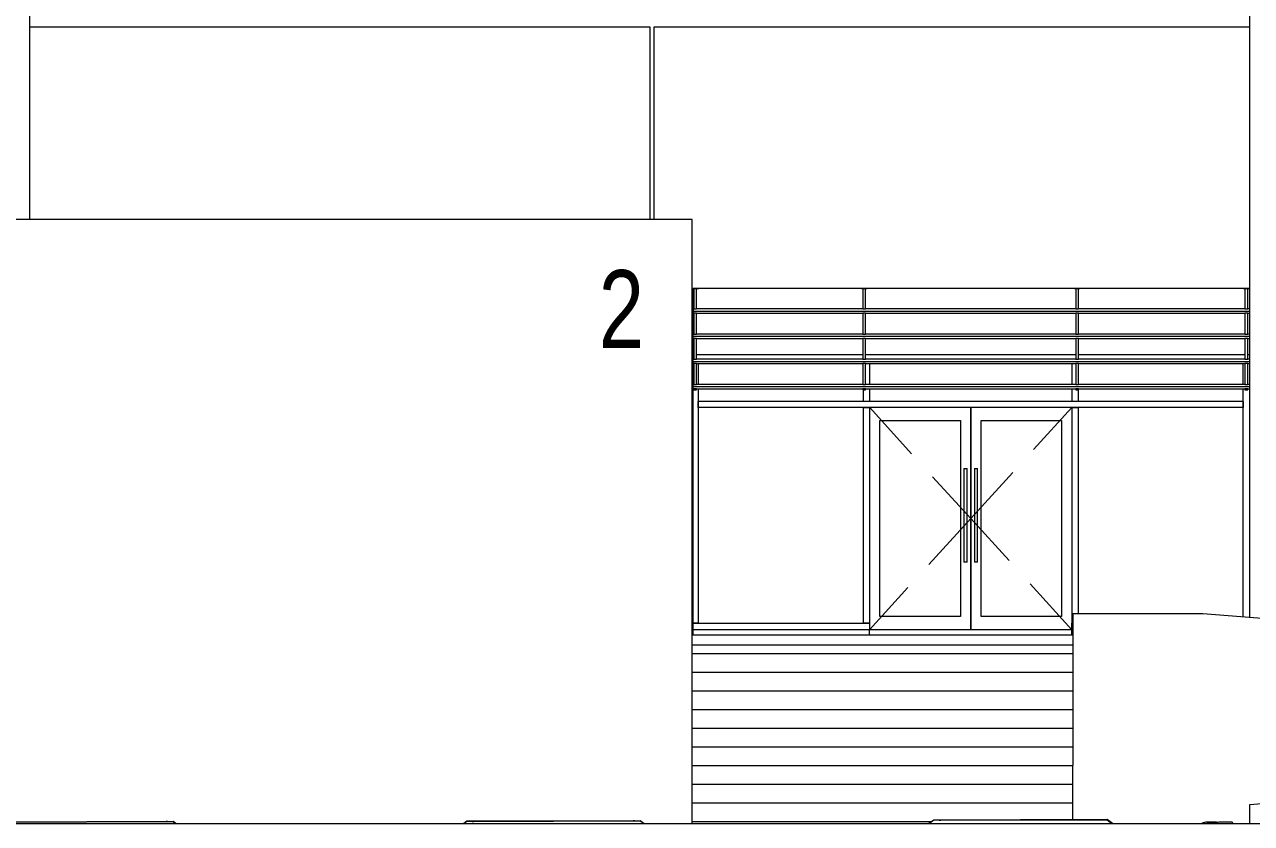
# Model space of a CAD drawing. Header units: metres. Extents: x -199 to 506, y -5 to 23.
# Drawn here: x -12.14 to -0.32, y -1.82 to 5.88 of the extents above; entities that cross this region are included whole.
import ezdxf

# ---------------------------------------------------------------- set-up
doc = ezdxf.new("R2010")
doc.units = ezdxf.units.M
doc.linetypes.add('04_Proyection', pattern=[0.9, 0.6, -0.3])
for name, color, linetype, lineweight in [('06MUR', 8, 'Continuous', 9), ('06MUREXT', 92, 'Continuous', 9), ('11PUER', 1, 'Continuous', 5), ('11PUER-1', 1, '04_Proyection', 5), ('13CIVERT', 7, 'Continuous', 5), ('17EQAGUA', 5, 'Continuous', 5), ('26VENT', 144, 'Continuous', 5), ('29NOTAS-2', 7, 'Continuous', 5), ('45ESTAC', 5, 'Continuous', 5), ('46BANQ', 8, 'Continuous', 5), ('46BANQ-1', 8, 'Continuous', 13), ('70LINEA', 1, 'Continuous', 13), ('70LINEA-2', 250, 'Continuous', 15)]:
    doc.layers.add(name, color=color, linetype=linetype, lineweight=lineweight)
doc.styles.add('Arial_1', font='arial.ttf', dxfattribs={"width": 0.75, "height": 0.75})

# ---------------------------------------------------------------- blocks, each defined once
blk = doc.blocks.new('Curtain Wall - Dbl - T1 - T1 - 6_x7_-7854489-600rNorthElevEjeA Paint')
at = {"layer": '11PUER'}
for p, q in [((-3.024, 2.188), (-3.024, 0.05)), ((-3.024, 0.05), (-3.024, 2.188)), ((-3.9, 0.175), (-3.9, 2.063)), ((-3.9, 2.063), (-3.124, 2.063)), ((-3.124, 2.063), (-3.124, 0.175)), ((-2.924, 0.175), (-2.924, 2.063)), ((-2.924, 2.063), (-2.149, 2.063)), ((-2.149, 2.063), (-2.149, 0.175)), ((-3.09, 1.6), (-3.09, 0.7)), ((-3.09, 1.6), (-3.075, 1.6)), ((-3.075, 1.6), (-3.06, 1.6)), ((-3.06, 0.7), (-3.06, 1.6)), ((-2.988, 1.6), (-2.988, 0.7)), ((-2.988, 1.6), (-2.973, 1.6)), ((-2.973, 1.6), (-2.958, 1.6)), ((-2.958, 0.7), (-2.958, 1.6)), ((-3.075, 0.7), (-3.09, 0.7)), ((-3.06, 0.7), (-3.075, 0.7)), ((-2.973, 0.7), (-2.988, 0.7)), ((-2.958, 0.7), (-2.973, 0.7)), ((-3.124, 0.175), (-3.9, 0.175)), ((-2.149, 0.175), (-2.924, 0.175)), ((-4, 0.05), (-3.024, 0.05)), ((-3.024, 0.05), (-2.049, 0.05))]:
    blk.add_line(p, q, dxfattribs=at)
at = {"layer": '11PUER-1'}
for p, q in [((-3.998, 2.188), (-3.024, 1.119)), ((-3.024, 1.119), (-2.051, 2.188)), ((-3.024, 1.119), (-4, 0.048)), ((-2.049, 0.048), (-3.024, 1.119))]:
    blk.add_line(p, q, dxfattribs=at)
blk = doc.blocks.new('Rectangular Mullion - 60x167-7423848-600rNorthElevEjeA Paint')
at = {"layer": '26VENT'}
for p, q in [((-2.049, 0.05), (-2.049, 0.11)), ((-2.049, 0.11), (-2.042, 0.11)), ((-2.049, 0.05), (-2.042, 0.05))]:
    blk.add_line(p, q, dxfattribs=at)
blk = doc.blocks.new('Rectangular Mullion - 60x167-V12-600rNorthElevEjeA Paint')
at = {"layer": '26VENT'}
for p, q in [((-5.7, 0.11), (-4, 0.11)), ((-5.7, 0.05), (-4, 0.05)), ((-4, 0.11), (-4, 0.05))]:
    blk.add_line(p, q, dxfattribs=at)
blk = doc.blocks.new('Rectangular Mullion - 60x167-7854493-600rNorthElevEjeA Paint')
at = {"layer": '26VENT'}
for p, q in [((-5.65, 2.218), (-5.65, 0.11)), ((-5.65, 0.11), (-5.7, 0.11))]:
    blk.add_line(p, q, dxfattribs=at)
blk = doc.blocks.new('Rectangular Mullion - 60x167-7854494-600rNorthElevEjeA Paint')
at = {"layer": '26VENT'}
for p, q in [((-5.65, 2.613), (-5.65, 2.411)), ((-5.65, 2.37), (-5.65, 2.218))]:
    blk.add_line(p, q, dxfattribs=at)
blk = doc.blocks.new('Rectangular Mullion - 60x167-7854495-600rNorthElevEjeA Paint')
at = {"layer": '26VENT'}
for p, q in [((-0.399, 2.411), (-0.399, 2.613)), ((-0.399, 2.218), (-0.399, 2.37))]:
    blk.add_line(p, q, dxfattribs=at)
blk = doc.blocks.new('Rectangular Mullion - 60x167-7854496-600rNorthElevEjeA Paint')
at = {"layer": '26VENT'}
blk.add_line((-0.399, 0.17), (-0.399, 2.218), dxfattribs=at)
blk = doc.blocks.new('Rectangular Mullion - 60x167-7423849-600rNorthElevEjeA Paint')
at = {"layer": '26VENT'}
for p, q in [((-0.399, 2.248), (-2.019, 2.248)), ((-0.399, 2.248), (-0.399, 2.188)), ((-0.399, 2.188), (-2.019, 2.188))]:
    blk.add_line(p, q, dxfattribs=at)
blk = doc.blocks.new('Rectangular Mullion - 60x167-7423866-600rNorthElevEjeA Paint')
at = {"layer": '26VENT'}
for p, q in [((-2.019, 2.248), (-4.03, 2.248)), ((-2.019, 2.188), (-4.03, 2.188))]:
    blk.add_line(p, q, dxfattribs=at)
blk = doc.blocks.new('Rectangular Mullion - 60x167-7423867-600rNorthElevEjeA Paint')
at = {"layer": '26VENT'}
for p, q in [((-5.65, 2.188), (-5.65, 2.248)), ((-4.03, 2.248), (-5.65, 2.248)), ((-4.03, 2.188), (-5.65, 2.188))]:
    blk.add_line(p, q, dxfattribs=at)
blk = doc.blocks.new('Rectangular Mullion - 60x167-7854486-600rNorthElevEjeA Paint')
at = {"layer": '26VENT'}
for p, q in [((-2.049, 2.188), (-1.989, 2.188)), ((-2.049, 2.188), (-2.049, 0.11)), ((-1.989, 2.188), (-1.989, 0.2)), ((-2.042, 0.11), (-2.049, 0.11))]:
    blk.add_line(p, q, dxfattribs=at)
blk = doc.blocks.new('Rectangular Mullion - 60x167-V13-600rNorthElevEjeA Paint')
at = {"layer": '26VENT'}
for p, q in [((-4.06, 2.188), (-4, 2.188)), ((-4.06, 2.188), (-4.06, 0.11)), ((-4, 2.188), (-4, 0.11)), ((-4, 0.11), (-4.06, 0.11))]:
    blk.add_line(p, q, dxfattribs=at)
blk = doc.blocks.new('Rectangular Mullion - 60x167-7854487-600rNorthElevEjeA Paint')
at = {"layer": '26VENT'}
for p, q in [((-2.049, 2.613), (-2.049, 2.411)), ((-2.049, 2.37), (-2.049, 2.248)), ((-1.989, 2.37), (-1.989, 2.248)), ((-1.989, 2.248), (-2.049, 2.248))]:
    blk.add_line(p, q, dxfattribs=at)
blk = doc.blocks.new('Rectangular Mullion - 60x167-V14-600rNorthElevEjeA Paint')
at = {"layer": '26VENT'}
for p, q in [((-4, 2.613), (-4, 2.412)), ((-4.06, 2.37), (-4.06, 2.248)), ((-4, 2.37), (-4, 2.248)), ((-4, 2.248), (-4.06, 2.248))]:
    blk.add_line(p, q, dxfattribs=at)
blk = doc.blocks.new('Curtain Wall Curb-Concrete-01 - Curtain Wall Curb-Concrete-01-7040853-600rNorthElevEjeA Paint')
at = {"layer": '46BANQ'}
for p, q in [((-5.7, 0.05), (-4, 0.05)), ((-4, 0), (-4, 0.05)), ((-2.049, 0.05), (-2.042, 0.05)), ((-2.049, 0), (-2.049, 0.05))]:
    blk.add_line(p, q, dxfattribs=at)
blk = doc.blocks.new('Solar Shade-Aluminium-01 - Solar Shade-Aluminium-01-7044055-600rNorthElevEjeA Paint')
at = {"layer": '06MUR'}
for p, q in [((-5.646, 3.332), (-5.7, 3.332)), ((-5.693, 3.332), (-5.693, 3.14)), ((-5.667, 3.14), (-5.667, 3.332)), ((-5.646, 3.332), (-5.646, 3.34)), ((-4.077, 3.34), (-4.077, 3.332)), ((-4.023, 3.332), (-4.077, 3.332)), ((-4.063, 3.332), (-4.063, 3.14)), ((-4.037, 3.14), (-4.037, 3.332)), ((-4.023, 3.332), (-4.023, 3.34)), ((-2.026, 3.34), (-2.026, 3.332)), ((-1.972, 3.332), (-2.026, 3.332)), ((-2.012, 3.332), (-2.012, 3.14)), ((-1.986, 3.14), (-1.986, 3.332)), ((-1.972, 3.332), (-1.972, 3.34)), ((-0.396, 3.34), (-0.396, 3.332)), ((-0.342, 3.332), (-0.396, 3.332)), ((-0.382, 3.332), (-0.382, 3.14)), ((-0.356, 3.14), (-0.356, 3.332)), ((-0.342, 3.332), (-0.342, 3.34)), ((-5.693, 3.14), (-5.7, 3.14)), ((-5.7, 3.119), (-0.339, 3.119)), ((-5.7, 3.097), (-5.693, 3.097)), ((-5.693, 3.097), (-5.693, 2.897)), ((-4.063, 3.14), (-5.667, 3.14)), ((-5.667, 2.897), (-5.667, 3.097)), ((-5.667, 3.097), (-4.063, 3.097)), ((-4.063, 3.097), (-4.063, 2.897)), ((-2.012, 3.14), (-4.037, 3.14)), ((-4.037, 2.897), (-4.037, 3.097)), ((-4.037, 3.097), (-2.012, 3.097)), ((-2.012, 3.097), (-2.012, 2.897)), ((-0.382, 3.14), (-1.986, 3.14)), ((-1.986, 2.897), (-1.986, 3.097)), ((-1.986, 3.097), (-0.382, 3.097)), ((-0.382, 3.097), (-0.382, 2.897)), ((-0.339, 3.14), (-0.356, 3.14)), ((-0.356, 2.897), (-0.356, 3.097)), ((-0.356, 3.097), (-0.339, 3.097)), ((-5.693, 2.897), (-5.7, 2.897)), ((-5.7, 2.876), (-0.339, 2.876)), ((-5.7, 2.855), (-5.693, 2.855)), ((-5.693, 2.855), (-5.693, 2.655)), ((-4.063, 2.897), (-5.667, 2.897)), ((-5.667, 2.655), (-5.667, 2.855)), ((-5.667, 2.855), (-4.063, 2.855)), ((-4.063, 2.855), (-4.063, 2.655)), ((-2.012, 2.897), (-4.037, 2.897)), ((-4.037, 2.655), (-4.037, 2.855)), ((-4.037, 2.855), (-2.012, 2.855)), ((-2.012, 2.855), (-2.012, 2.655)), ((-0.382, 2.897), (-1.986, 2.897)), ((-1.986, 2.655), (-1.986, 2.855)), ((-1.986, 2.855), (-0.382, 2.855)), ((-0.382, 2.855), (-0.382, 2.655)), ((-0.339, 2.897), (-0.356, 2.897)), ((-0.356, 2.655), (-0.356, 2.855)), ((-0.356, 2.855), (-0.339, 2.855)), ((-5.693, 2.655), (-5.7, 2.655)), ((-5.7, 2.633), (-0.339, 2.633)), ((-5.7, 2.612), (-5.693, 2.612)), ((-5.693, 2.612), (-5.693, 2.412)), ((-4.063, 2.655), (-5.667, 2.655)), ((-5.667, 2.412), (-5.667, 2.612)), ((-5.667, 2.612), (-4.063, 2.612)), ((-4.063, 2.612), (-4.063, 2.412)), ((-2.012, 2.655), (-4.037, 2.655)), ((-4.037, 2.412), (-4.037, 2.612)), ((-4.037, 2.612), (-2.012, 2.612)), ((-2.012, 2.612), (-2.012, 2.412)), ((-0.382, 2.655), (-1.986, 2.655)), ((-1.986, 2.412), (-1.986, 2.612)), ((-1.986, 2.612), (-0.382, 2.612)), ((-0.382, 2.612), (-0.382, 2.412)), ((-0.339, 2.655), (-0.356, 2.655)), ((-0.356, 2.412), (-0.356, 2.612)), ((-0.356, 2.612), (-0.339, 2.612)), ((-5.693, 2.412), (-5.7, 2.412)), ((-5.7, 2.391), (-0.339, 2.391)), ((-5.7, 2.369), (-5.693, 2.369)), ((-5.693, 2.369), (-5.693, 2.36)), ((-4.063, 2.412), (-5.667, 2.412)), ((-5.667, 2.36), (-5.667, 2.369)), ((-5.667, 2.369), (-4.063, 2.369)), ((-4.063, 2.369), (-4.063, 2.36)), ((-2.012, 2.412), (-4.037, 2.412)), ((-4.037, 2.36), (-4.037, 2.369)), ((-4.037, 2.369), (-2.012, 2.369)), ((-2.012, 2.369), (-2.012, 2.36)), ((-0.382, 2.412), (-1.986, 2.412)), ((-1.986, 2.36), (-1.986, 2.369)), ((-1.986, 2.369), (-0.382, 2.369)), ((-0.382, 2.369), (-0.382, 2.36)), ((-0.339, 2.412), (-0.356, 2.412)), ((-0.356, 2.36), (-0.356, 2.369)), ((-0.356, 2.369), (-0.339, 2.369)), ((-5.667, 2.36), (-5.693, 2.36)), ((-5.693, 2.36), (-5.667, 2.36)), ((-4.037, 2.36), (-4.063, 2.36)), ((-4.063, 2.36), (-4.037, 2.36)), ((-1.986, 2.36), (-2.012, 2.36)), ((-2.012, 2.36), (-1.986, 2.36)), ((-0.356, 2.36), (-0.382, 2.36)), ((-0.382, 2.36), (-0.356, 2.36))]:
    blk.add_line(p, q, dxfattribs=at)
for points, knots in [([(-5.693, 3.14), (-5.693, 3.14), (-5.692, 3.14), (-5.69, 3.14), (-5.688, 3.14), (-5.686, 3.14), (-5.684, 3.139), (-5.682, 3.139), (-5.68, 3.139), (-5.678, 3.139), (-5.676, 3.139), (-5.674, 3.14), (-5.672, 3.14), (-5.67, 3.14), (-5.669, 3.14), (-5.668, 3.14), (-5.667, 3.14), (-5.667, 3.14)], [-1, -1, -1, -1, -0.861111, -0.791667, -0.722222, -0.652778, -0.583333, -0.548611, -0.513889, -0.444444, -0.388889, -0.333333, -0.277778, -0.222222, -0.166667, -0.111111, 0, 0, 0, 0]), ([(-5.667, 3.097), (-5.667, 3.097), (-5.668, 3.097), (-5.67, 3.098), (-5.672, 3.098), (-5.674, 3.098), (-5.676, 3.098), (-5.678, 3.098), (-5.68, 3.098), (-5.682, 3.098), (-5.684, 3.098), (-5.686, 3.098), (-5.688, 3.098), (-5.69, 3.098), (-5.691, 3.098), (-5.692, 3.097), (-5.693, 3.097), (-5.693, 3.097), (-5.693, 3.097)], [-1, -1, -1, -1, -0.861111, -0.791667, -0.722222, -0.652778, -0.583333, -0.548611, -0.513889, -0.444444, -0.388889, -0.333333, -0.277778, -0.222222, -0.166667, -0.111111, -0.055556, 0, 0, 0, 0]), ([(-4.063, 3.14), (-4.063, 3.14), (-4.062, 3.14), (-4.06, 3.14), (-4.058, 3.14), (-4.056, 3.14), (-4.054, 3.139), (-4.052, 3.139), (-4.05, 3.139), (-4.048, 3.139), (-4.046, 3.139), (-4.044, 3.14), (-4.042, 3.14), (-4.04, 3.14), (-4.039, 3.14), (-4.038, 3.14), (-4.037, 3.14), (-4.037, 3.14)], [-1, -1, -1, -1, -0.861111, -0.791667, -0.722222, -0.652778, -0.583333, -0.548611, -0.513889, -0.444444, -0.388889, -0.333333, -0.277778, -0.222222, -0.166667, -0.111111, 0, 0, 0, 0]), ([(-4.037, 3.097), (-4.037, 3.097), (-4.038, 3.097), (-4.04, 3.098), (-4.042, 3.098), (-4.044, 3.098), (-4.046, 3.098), (-4.048, 3.098), (-4.05, 3.098), (-4.052, 3.098), (-4.054, 3.098), (-4.056, 3.098), (-4.058, 3.098), (-4.06, 3.098), (-4.061, 3.098), (-4.062, 3.097), (-4.063, 3.097), (-4.063, 3.097), (-4.063, 3.097)], [-1, -1, -1, -1, -0.861111, -0.791667, -0.722222, -0.652778, -0.583333, -0.548611, -0.513889, -0.444444, -0.388889, -0.333333, -0.277778, -0.222222, -0.166667, -0.111111, -0.055556, 0, 0, 0, 0]), ([(-2.012, 3.14), (-2.012, 3.14), (-2.011, 3.14), (-2.009, 3.14), (-2.007, 3.14), (-2.005, 3.14), (-2.003, 3.139), (-2.001, 3.139), (-1.999, 3.139), (-1.997, 3.139), (-1.995, 3.139), (-1.993, 3.14), (-1.991, 3.14), (-1.989, 3.14), (-1.988, 3.14), (-1.987, 3.14), (-1.986, 3.14), (-1.986, 3.14)], [-1, -1, -1, -1, -0.861111, -0.791667, -0.722222, -0.652778, -0.583333, -0.548611, -0.513889, -0.444444, -0.388889, -0.333333, -0.277778, -0.222222, -0.166667, -0.111111, 0, 0, 0, 0]), ([(-1.986, 3.097), (-1.986, 3.097), (-1.987, 3.097), (-1.989, 3.098), (-1.991, 3.098), (-1.993, 3.098), (-1.995, 3.098), (-1.997, 3.098), (-1.999, 3.098), (-2.001, 3.098), (-2.003, 3.098), (-2.005, 3.098), (-2.007, 3.098), (-2.009, 3.098), (-2.01, 3.098), (-2.011, 3.097), (-2.012, 3.097), (-2.012, 3.097), (-2.012, 3.097)], [-1, -1, -1, -1, -0.861111, -0.791667, -0.722222, -0.652778, -0.583333, -0.548611, -0.513889, -0.444444, -0.388889, -0.333333, -0.277778, -0.222222, -0.166667, -0.111111, -0.055556, 0, 0, 0, 0]), ([(-0.382, 3.14), (-0.382, 3.14), (-0.381, 3.14), (-0.379, 3.14), (-0.377, 3.14), (-0.375, 3.14), (-0.373, 3.139), (-0.371, 3.139), (-0.369, 3.139), (-0.367, 3.139), (-0.365, 3.139), (-0.363, 3.14), (-0.361, 3.14), (-0.359, 3.14), (-0.358, 3.14), (-0.357, 3.14), (-0.356, 3.14), (-0.356, 3.14)], [-1, -1, -1, -1, -0.861111, -0.791667, -0.722222, -0.652778, -0.583333, -0.548611, -0.513889, -0.444444, -0.388889, -0.333333, -0.277778, -0.222222, -0.166667, -0.111111, 0, 0, 0, 0]), ([(-0.356, 3.097), (-0.356, 3.097), (-0.357, 3.097), (-0.359, 3.098), (-0.361, 3.098), (-0.363, 3.098), (-0.365, 3.098), (-0.367, 3.098), (-0.369, 3.098), (-0.371, 3.098), (-0.373, 3.098), (-0.375, 3.098), (-0.377, 3.098), (-0.379, 3.098), (-0.38, 3.098), (-0.381, 3.097), (-0.382, 3.097), (-0.382, 3.097), (-0.382, 3.097)], [-1, -1, -1, -1, -0.861111, -0.791667, -0.722222, -0.652778, -0.583333, -0.548611, -0.513889, -0.444444, -0.388889, -0.333333, -0.277778, -0.222222, -0.166667, -0.111111, -0.055556, 0, 0, 0, 0]), ([(-5.693, 2.897), (-5.693, 2.897), (-5.692, 2.897), (-5.69, 2.897), (-5.688, 2.897), (-5.686, 2.897), (-5.684, 2.897), (-5.682, 2.897), (-5.68, 2.897), (-5.678, 2.897), (-5.676, 2.897), (-5.674, 2.897), (-5.672, 2.897), (-5.67, 2.897), (-5.669, 2.897), (-5.668, 2.897), (-5.667, 2.897), (-5.667, 2.897)], [-1, -1, -1, -1, -0.861111, -0.791667, -0.722222, -0.652778, -0.583333, -0.548611, -0.513889, -0.444444, -0.388889, -0.333333, -0.277778, -0.222222, -0.166667, -0.111111, 0, 0, 0, 0]), ([(-5.667, 2.855), (-5.667, 2.855), (-5.668, 2.855), (-5.67, 2.855), (-5.672, 2.855), (-5.674, 2.855), (-5.676, 2.855), (-5.678, 2.855), (-5.68, 2.855), (-5.682, 2.855), (-5.684, 2.855), (-5.686, 2.855), (-5.688, 2.855), (-5.69, 2.855), (-5.691, 2.855), (-5.692, 2.855), (-5.693, 2.855), (-5.693, 2.855), (-5.693, 2.855)], [-1, -1, -1, -1, -0.861111, -0.791667, -0.722222, -0.652778, -0.583333, -0.548611, -0.513889, -0.444444, -0.388889, -0.333333, -0.277778, -0.222222, -0.166667, -0.111111, -0.055556, 0, 0, 0, 0]), ([(-4.063, 2.897), (-4.063, 2.897), (-4.062, 2.897), (-4.06, 2.897), (-4.058, 2.897), (-4.056, 2.897), (-4.054, 2.897), (-4.052, 2.897), (-4.05, 2.897), (-4.048, 2.897), (-4.046, 2.897), (-4.044, 2.897), (-4.042, 2.897), (-4.04, 2.897), (-4.039, 2.897), (-4.038, 2.897), (-4.037, 2.897), (-4.037, 2.897)], [-1, -1, -1, -1, -0.861111, -0.791667, -0.722222, -0.652778, -0.583333, -0.548611, -0.513889, -0.444444, -0.388889, -0.333333, -0.277778, -0.222222, -0.166667, -0.111111, 0, 0, 0, 0]), ([(-4.037, 2.855), (-4.037, 2.855), (-4.038, 2.855), (-4.04, 2.855), (-4.042, 2.855), (-4.044, 2.855), (-4.046, 2.855), (-4.048, 2.855), (-4.05, 2.855), (-4.052, 2.855), (-4.054, 2.855), (-4.056, 2.855), (-4.058, 2.855), (-4.06, 2.855), (-4.061, 2.855), (-4.062, 2.855), (-4.063, 2.855), (-4.063, 2.855), (-4.063, 2.855)], [-1, -1, -1, -1, -0.861111, -0.791667, -0.722222, -0.652778, -0.583333, -0.548611, -0.513889, -0.444444, -0.388889, -0.333333, -0.277778, -0.222222, -0.166667, -0.111111, -0.055556, 0, 0, 0, 0]), ([(-2.012, 2.897), (-2.012, 2.897), (-2.011, 2.897), (-2.009, 2.897), (-2.007, 2.897), (-2.005, 2.897), (-2.003, 2.897), (-2.001, 2.897), (-1.999, 2.897), (-1.997, 2.897), (-1.995, 2.897), (-1.993, 2.897), (-1.991, 2.897), (-1.989, 2.897), (-1.988, 2.897), (-1.987, 2.897), (-1.986, 2.897), (-1.986, 2.897)], [-1, -1, -1, -1, -0.861111, -0.791667, -0.722222, -0.652778, -0.583333, -0.548611, -0.513889, -0.444444, -0.388889, -0.333333, -0.277778, -0.222222, -0.166667, -0.111111, 0, 0, 0, 0]), ([(-1.986, 2.855), (-1.986, 2.855), (-1.987, 2.855), (-1.989, 2.855), (-1.991, 2.855), (-1.993, 2.855), (-1.995, 2.855), (-1.997, 2.855), (-1.999, 2.855), (-2.001, 2.855), (-2.003, 2.855), (-2.005, 2.855), (-2.007, 2.855), (-2.009, 2.855), (-2.01, 2.855), (-2.011, 2.855), (-2.012, 2.855), (-2.012, 2.855), (-2.012, 2.855)], [-1, -1, -1, -1, -0.861111, -0.791667, -0.722222, -0.652778, -0.583333, -0.548611, -0.513889, -0.444444, -0.388889, -0.333333, -0.277778, -0.222222, -0.166667, -0.111111, -0.055556, 0, 0, 0, 0]), ([(-0.382, 2.897), (-0.382, 2.897), (-0.381, 2.897), (-0.379, 2.897), (-0.377, 2.897), (-0.375, 2.897), (-0.373, 2.897), (-0.371, 2.897), (-0.369, 2.897), (-0.367, 2.897), (-0.365, 2.897), (-0.363, 2.897), (-0.361, 2.897), (-0.359, 2.897), (-0.358, 2.897), (-0.357, 2.897), (-0.356, 2.897), (-0.356, 2.897)], [-1, -1, -1, -1, -0.861111, -0.791667, -0.722222, -0.652778, -0.583333, -0.548611, -0.513889, -0.444444, -0.388889, -0.333333, -0.277778, -0.222222, -0.166667, -0.111111, 0, 0, 0, 0]), ([(-0.356, 2.855), (-0.356, 2.855), (-0.357, 2.855), (-0.359, 2.855), (-0.361, 2.855), (-0.363, 2.855), (-0.365, 2.855), (-0.367, 2.855), (-0.369, 2.855), (-0.371, 2.855), (-0.373, 2.855), (-0.375, 2.855), (-0.377, 2.855), (-0.379, 2.855), (-0.38, 2.855), (-0.381, 2.855), (-0.382, 2.855), (-0.382, 2.855), (-0.382, 2.855)], [-1, -1, -1, -1, -0.861111, -0.791667, -0.722222, -0.652778, -0.583333, -0.548611, -0.513889, -0.444444, -0.388889, -0.333333, -0.277778, -0.222222, -0.166667, -0.111111, -0.055556, 0, 0, 0, 0]), ([(-5.693, 2.655), (-5.693, 2.655), (-5.692, 2.655), (-5.69, 2.655), (-5.688, 2.654), (-5.686, 2.654), (-5.684, 2.654), (-5.682, 2.654), (-5.68, 2.654), (-5.678, 2.654), (-5.676, 2.654), (-5.674, 2.654), (-5.672, 2.654), (-5.67, 2.654), (-5.669, 2.655), (-5.668, 2.655), (-5.667, 2.655), (-5.667, 2.655)], [-1, -1, -1, -1, -0.861111, -0.791667, -0.722222, -0.652778, -0.583333, -0.548611, -0.513889, -0.444444, -0.388889, -0.333333, -0.277778, -0.222222, -0.166667, -0.111111, 0, 0, 0, 0]), ([(-5.667, 2.612), (-5.667, 2.612), (-5.668, 2.612), (-5.67, 2.612), (-5.672, 2.612), (-5.674, 2.613), (-5.676, 2.613), (-5.678, 2.613), (-5.68, 2.613), (-5.682, 2.613), (-5.684, 2.613), (-5.686, 2.613), (-5.688, 2.612), (-5.69, 2.612), (-5.691, 2.612), (-5.692, 2.612), (-5.693, 2.612), (-5.693, 2.612), (-5.693, 2.612)], [-1, -1, -1, -1, -0.861111, -0.791667, -0.722222, -0.652778, -0.583333, -0.548611, -0.513889, -0.444444, -0.388889, -0.333333, -0.277778, -0.222222, -0.166667, -0.111111, -0.055556, 0, 0, 0, 0]), ([(-4.063, 2.655), (-4.063, 2.655), (-4.062, 2.655), (-4.06, 2.655), (-4.058, 2.654), (-4.056, 2.654), (-4.054, 2.654), (-4.052, 2.654), (-4.05, 2.654), (-4.048, 2.654), (-4.046, 2.654), (-4.044, 2.654), (-4.042, 2.654), (-4.04, 2.654), (-4.039, 2.655), (-4.038, 2.655), (-4.037, 2.655), (-4.037, 2.655)], [-1, -1, -1, -1, -0.861111, -0.791667, -0.722222, -0.652778, -0.583333, -0.548611, -0.513889, -0.444444, -0.388889, -0.333333, -0.277778, -0.222222, -0.166667, -0.111111, 0, 0, 0, 0]), ([(-4.037, 2.612), (-4.037, 2.612), (-4.038, 2.612), (-4.04, 2.612), (-4.042, 2.612), (-4.044, 2.613), (-4.046, 2.613), (-4.048, 2.613), (-4.05, 2.613), (-4.052, 2.613), (-4.054, 2.613), (-4.056, 2.613), (-4.058, 2.612), (-4.06, 2.612), (-4.061, 2.612), (-4.062, 2.612), (-4.063, 2.612), (-4.063, 2.612), (-4.063, 2.612)], [-1, -1, -1, -1, -0.861111, -0.791667, -0.722222, -0.652778, -0.583333, -0.548611, -0.513889, -0.444444, -0.388889, -0.333333, -0.277778, -0.222222, -0.166667, -0.111111, -0.055556, 0, 0, 0, 0]), ([(-2.012, 2.655), (-2.012, 2.655), (-2.011, 2.655), (-2.009, 2.655), (-2.007, 2.654), (-2.005, 2.654), (-2.003, 2.654), (-2.001, 2.654), (-1.999, 2.654), (-1.997, 2.654), (-1.995, 2.654), (-1.993, 2.654), (-1.991, 2.654), (-1.989, 2.654), (-1.988, 2.655), (-1.987, 2.655), (-1.986, 2.655), (-1.986, 2.655)], [-1, -1, -1, -1, -0.861111, -0.791667, -0.722222, -0.652778, -0.583333, -0.548611, -0.513889, -0.444444, -0.388889, -0.333333, -0.277778, -0.222222, -0.166667, -0.111111, 0, 0, 0, 0]), ([(-1.986, 2.612), (-1.986, 2.612), (-1.987, 2.612), (-1.989, 2.612), (-1.991, 2.612), (-1.993, 2.613), (-1.995, 2.613), (-1.997, 2.613), (-1.999, 2.613), (-2.001, 2.613), (-2.003, 2.613), (-2.005, 2.613), (-2.007, 2.612), (-2.009, 2.612), (-2.01, 2.612), (-2.011, 2.612), (-2.012, 2.612), (-2.012, 2.612), (-2.012, 2.612)], [-1, -1, -1, -1, -0.861111, -0.791667, -0.722222, -0.652778, -0.583333, -0.548611, -0.513889, -0.444444, -0.388889, -0.333333, -0.277778, -0.222222, -0.166667, -0.111111, -0.055556, 0, 0, 0, 0]), ([(-0.382, 2.655), (-0.382, 2.655), (-0.381, 2.655), (-0.379, 2.655), (-0.377, 2.654), (-0.375, 2.654), (-0.373, 2.654), (-0.371, 2.654), (-0.369, 2.654), (-0.367, 2.654), (-0.365, 2.654), (-0.363, 2.654), (-0.361, 2.654), (-0.359, 2.654), (-0.358, 2.655), (-0.357, 2.655), (-0.356, 2.655), (-0.356, 2.655)], [-1, -1, -1, -1, -0.861111, -0.791667, -0.722222, -0.652778, -0.583333, -0.548611, -0.513889, -0.444444, -0.388889, -0.333333, -0.277778, -0.222222, -0.166667, -0.111111, 0, 0, 0, 0]), ([(-0.356, 2.612), (-0.356, 2.612), (-0.357, 2.612), (-0.359, 2.612), (-0.361, 2.612), (-0.363, 2.613), (-0.365, 2.613), (-0.367, 2.613), (-0.369, 2.613), (-0.371, 2.613), (-0.373, 2.613), (-0.375, 2.613), (-0.377, 2.612), (-0.379, 2.612), (-0.38, 2.612), (-0.381, 2.612), (-0.382, 2.612), (-0.382, 2.612), (-0.382, 2.612)], [-1, -1, -1, -1, -0.861111, -0.791667, -0.722222, -0.652778, -0.583333, -0.548611, -0.513889, -0.444444, -0.388889, -0.333333, -0.277778, -0.222222, -0.166667, -0.111111, -0.055556, 0, 0, 0, 0]), ([(-5.693, 2.412), (-5.693, 2.412), (-5.692, 2.412), (-5.69, 2.412), (-5.688, 2.412), (-5.686, 2.412), (-5.684, 2.412), (-5.682, 2.412), (-5.68, 2.412), (-5.678, 2.412), (-5.676, 2.412), (-5.674, 2.412), (-5.672, 2.412), (-5.67, 2.412), (-5.669, 2.412), (-5.668, 2.412), (-5.667, 2.412), (-5.667, 2.412)], [-1, -1, -1, -1, -0.861111, -0.791667, -0.722222, -0.652778, -0.583333, -0.548611, -0.513889, -0.444444, -0.388889, -0.333333, -0.277778, -0.222222, -0.166667, -0.111111, 0, 0, 0, 0]), ([(-5.693, 2.369), (-5.693, 2.369), (-5.692, 2.37), (-5.69, 2.37), (-5.688, 2.37), (-5.686, 2.37), (-5.684, 2.37), (-5.682, 2.37), (-5.68, 2.37), (-5.679, 2.37), (-5.678, 2.37)], [-1, -1, -1, -1, -0.8611111, -0.7916667, -0.7222222, -0.6527778, -0.5833333, -0.5486111, -0.5138889, -0.4444444, -0.4444444, -0.4444444, -0.4444444]), ([(-5.667, 2.369), (-5.667, 2.369), (-5.668, 2.37), (-5.67, 2.37), (-5.672, 2.37), (-5.674, 2.37), (-5.676, 2.37), (-5.678, 2.37), (-5.68, 2.37), (-5.682, 2.37), (-5.684, 2.37), (-5.686, 2.37), (-5.688, 2.37), (-5.69, 2.37), (-5.691, 2.37), (-5.692, 2.37), (-5.693, 2.369), (-5.693, 2.369), (-5.693, 2.369)], [-1, -1, -1, -1, -0.861111, -0.791667, -0.722222, -0.652778, -0.583333, -0.548611, -0.513889, -0.444444, -0.388889, -0.333333, -0.277778, -0.222222, -0.166667, -0.111111, -0.055556, 0, 0, 0, 0]), ([(-4.063, 2.412), (-4.063, 2.412), (-4.062, 2.412), (-4.06, 2.412), (-4.058, 2.412), (-4.056, 2.412), (-4.054, 2.412), (-4.052, 2.412), (-4.05, 2.412), (-4.048, 2.412), (-4.046, 2.412), (-4.044, 2.412), (-4.042, 2.412), (-4.04, 2.412), (-4.039, 2.412), (-4.038, 2.412), (-4.037, 2.412), (-4.037, 2.412)], [-1, -1, -1, -1, -0.861111, -0.791667, -0.722222, -0.652778, -0.583333, -0.548611, -0.513889, -0.444444, -0.388889, -0.333333, -0.277778, -0.222222, -0.166667, -0.111111, 0, 0, 0, 0]), ([(-4.037, 2.369), (-4.037, 2.369), (-4.038, 2.37), (-4.04, 2.37), (-4.042, 2.37), (-4.044, 2.37), (-4.046, 2.37), (-4.048, 2.37), (-4.05, 2.37), (-4.052, 2.37), (-4.054, 2.37), (-4.056, 2.37), (-4.058, 2.37), (-4.06, 2.37), (-4.061, 2.37), (-4.062, 2.37), (-4.063, 2.369), (-4.063, 2.369), (-4.063, 2.369)], [-1, -1, -1, -1, -0.861111, -0.791667, -0.722222, -0.652778, -0.583333, -0.548611, -0.513889, -0.444444, -0.388889, -0.333333, -0.277778, -0.222222, -0.166667, -0.111111, -0.055556, 0, 0, 0, 0]), ([(-4.052, 2.37), (-4.052, 2.37), (-4.052, 2.37), (-4.05, 2.37), (-4.049, 2.37), (-4.048, 2.37)], [-0.5555556, -0.5555556, -0.5555556, -0.5555556, -0.5486111, -0.5138889, -0.4444444, -0.4444444, -0.4444444, -0.4444444]), ([(-2.012, 2.412), (-2.012, 2.412), (-2.011, 2.412), (-2.009, 2.412), (-2.007, 2.412), (-2.005, 2.412), (-2.003, 2.412), (-2.001, 2.412), (-1.999, 2.412), (-1.997, 2.412), (-1.995, 2.412), (-1.993, 2.412), (-1.991, 2.412), (-1.989, 2.412), (-1.988, 2.412), (-1.987, 2.412), (-1.986, 2.412), (-1.986, 2.412)], [-1, -1, -1, -1, -0.861111, -0.791667, -0.722222, -0.652778, -0.583333, -0.548611, -0.513889, -0.444444, -0.388889, -0.333333, -0.277778, -0.222222, -0.166667, -0.111111, 0, 0, 0, 0]), ([(-1.986, 2.369), (-1.986, 2.369), (-1.987, 2.37), (-1.989, 2.37), (-1.991, 2.37), (-1.993, 2.37), (-1.995, 2.37), (-1.997, 2.37), (-1.999, 2.37), (-2.001, 2.37), (-2.003, 2.37), (-2.005, 2.37), (-2.007, 2.37), (-2.009, 2.37), (-2.01, 2.37), (-2.011, 2.37), (-2.012, 2.369), (-2.012, 2.369), (-2.012, 2.369)], [-1, -1, -1, -1, -0.861111, -0.791667, -0.722222, -0.652778, -0.583333, -0.548611, -0.513889, -0.444444, -0.388889, -0.333333, -0.277778, -0.222222, -0.166667, -0.111111, -0.055556, 0, 0, 0, 0]), ([(-2.001, 2.37), (-2.001, 2.37), (-2.001, 2.37), (-1.999, 2.37), (-1.998, 2.37), (-1.997, 2.37)], [-0.5555556, -0.5555556, -0.5555556, -0.5555556, -0.5486111, -0.5138889, -0.4444444, -0.4444444, -0.4444444, -0.4444444]), ([(-0.382, 2.412), (-0.382, 2.412), (-0.381, 2.412), (-0.379, 2.412), (-0.377, 2.412), (-0.375, 2.412), (-0.373, 2.412), (-0.371, 2.412), (-0.369, 2.412), (-0.367, 2.412), (-0.365, 2.412), (-0.363, 2.412), (-0.361, 2.412), (-0.359, 2.412), (-0.358, 2.412), (-0.357, 2.412), (-0.356, 2.412), (-0.356, 2.412)], [-1, -1, -1, -1, -0.861111, -0.791667, -0.722222, -0.652778, -0.583333, -0.548611, -0.513889, -0.444444, -0.388889, -0.333333, -0.277778, -0.222222, -0.166667, -0.111111, 0, 0, 0, 0]), ([(-0.356, 2.369), (-0.356, 2.369), (-0.357, 2.37), (-0.359, 2.37), (-0.361, 2.37), (-0.363, 2.37), (-0.365, 2.37), (-0.367, 2.37), (-0.369, 2.37), (-0.371, 2.37), (-0.373, 2.37), (-0.375, 2.37), (-0.377, 2.37), (-0.379, 2.37), (-0.38, 2.37), (-0.381, 2.37), (-0.382, 2.369), (-0.382, 2.369), (-0.382, 2.369)], [-1, -1, -1, -1, -0.861111, -0.791667, -0.722222, -0.652778, -0.583333, -0.548611, -0.513889, -0.444444, -0.388889, -0.333333, -0.277778, -0.222222, -0.166667, -0.111111, -0.055556, 0, 0, 0, 0]), ([(-0.371, 2.37), (-0.371, 2.37), (-0.371, 2.37), (-0.369, 2.37), (-0.367, 2.37), (-0.365, 2.37), (-0.363, 2.37), (-0.361, 2.37), (-0.359, 2.37), (-0.358, 2.37), (-0.357, 2.37), (-0.356, 2.369), (-0.356, 2.369)], [-0.5555556, -0.5555556, -0.5555556, -0.5555556, -0.5486111, -0.5138889, -0.4444444, -0.3888889, -0.3333333, -0.2777778, -0.2222222, -0.1666667, -0.1111111, 0, 0, 0, 0])]:
    blk.add_open_spline(points, degree=3, knots=knots, dxfattribs=at)
blk = doc.blocks.new('Downspout - Square - Downspout - Square 8_x8_-7116128-600rNorthElevEjeA Paint')
at = {"layer": '17EQAGUA'}
for p, q in [((-12.294, 10.841), (-12.294, 4)), ((-12.09, 4), (-12.09, 10.841))]:
    blk.add_line(p, q, dxfattribs=at)
blk = doc.blocks.new('Parking Lot - Handicap - Handicap-7310902-600rNorthElevEjeA Paint')
at = {"layer": '45ESTAC'}
for p, q in [((-3.381, -1.786), (-3.427, -1.818)), ((-3.381, -1.788), (-3.421, -1.818)), ((-1.711, -1.781), (-3.381, -1.786)), ((-3.381, -1.788), (-1.711, -1.784)), ((-3.381, -1.786), (-3.381, -1.788)), ((-1.711, -1.784), (-1.711, -1.781)), ((-1.659, -1.818), (-1.711, -1.781)), ((-1.711, -1.784), (-1.664, -1.818))]:
    blk.add_line(p, q, dxfattribs=at)
for centre, start_param, end_param in [((-3.321, -1.787), 3.141593, 4.712389), ((-3.321, -1.787), 1.570796, 2.879793), ((-3.321, -1.787), 4.712389, 6.283185), ((-3.321, -1.787), 0.261799, 1.570796), ((-1.771, -1.783), 3.141593, 4.712389), ((-1.771, -1.783), 1.570796, 2.879793), ((-1.771, -1.783), 0.261799, 1.570796), ((-1.771, -1.783), 4.712389, 6.283185)]:
    blk.add_ellipse(centre, major_axis=(0.0075, 0.00002), ratio=0.018884, start_param=start_param, end_param=end_param, dxfattribs=at)
blk = doc.blocks.new('Parking Lot - Handicap - Handicap-V43-600rNorthElevEjeA Paint')
at = {"layer": '45ESTAC'}
for p, q in [((-7.881, -1.798), (-7.91, -1.818)), ((-7.881, -1.8), (-7.906, -1.818)), ((-6.211, -1.793), (-7.881, -1.798)), ((-7.881, -1.8), (-6.211, -1.795)), ((-7.881, -1.798), (-7.881, -1.8)), ((-6.211, -1.795), (-6.211, -1.793)), ((-6.176, -1.818), (-6.211, -1.793)), ((-6.211, -1.795), (-6.18, -1.818))]:
    blk.add_line(p, q, dxfattribs=at)
for centre, start_param, end_param in [((-7.821, -1.799), 3.141593, 4.712389), ((-7.821, -1.799), 1.570796, 2.879793), ((-7.821, -1.799), 4.712389, 6.283185), ((-7.821, -1.799), 0.261799, 1.570796), ((-6.271, -1.794), 3.141593, 4.712389), ((-6.271, -1.794), 1.570796, 2.879793), ((-6.271, -1.794), 4.712389, 6.283185), ((-6.271, -1.794), 0.261799, 1.570796)]:
    blk.add_ellipse(centre, major_axis=(0.0075, 0.00002), ratio=0.018884, start_param=start_param, end_param=end_param, dxfattribs=at)
blk = doc.blocks.new('Parking Lot - Handicap - Handicap-V44-600rNorthElevEjeA Paint')
at = {"layer": '45ESTAC'}
for p, q in [((-12.381, -1.807), (-12.397, -1.818)), ((-12.381, -1.808), (-12.395, -1.818)), ((-10.711, -1.799), (-12.381, -1.807)), ((-12.381, -1.808), (-10.711, -1.8)), ((-12.381, -1.807), (-12.381, -1.808)), ((-10.711, -1.8), (-10.711, -1.799)), ((-10.685, -1.818), (-10.711, -1.799)), ((-10.711, -1.8), (-10.687, -1.818))]:
    blk.add_line(p, q, dxfattribs=at)
for centre, start_param, end_param in [((-12.321, -1.807), 3.141593, 4.712389), ((-12.321, -1.807), 1.570796, 2.617994), ((-12.321, -1.807), 4.712389, 6.283185), ((-12.321, -1.807), 0.523599, 1.570796), ((-10.771, -1.8), 3.141593, 4.712389), ((-10.771, -1.8), 1.570796, 2.617994), ((-10.771, -1.8), 4.712389, 6.283185), ((-10.771, -1.8), 0.523599, 1.570796)]:
    blk.add_ellipse(centre, major_axis=(0.0075, 0.00004), ratio=0.006746, start_param=start_param, end_param=end_param, dxfattribs=at)

msp = doc.modelspace()

# ---------------------------------------------------------------- linework, layer by layer
at = {"layer": '06MUREXT'}
for p, q in [((-0.339, 12.91), (-0.339, 0.166)), ((-5.71, 4), (-12.91, 4)), ((-5.71, -1.818), (-5.71, 4)), ((-5.7, 3.119), (-5.7, 3.34)), ((-5.7, 3.34), (-0.339, 3.34)), ((-5.7, 2.876), (-5.7, 3.117)), ((-5.7, 2.633), (-5.7, 2.875)), ((-5.7, 2.7), (-5.692, 2.7)), ((-5.7, 2.391), (-5.7, 2.632)), ((-5.669, 2.7), (-4.062, 2.7)), ((-4.039, 2.7), (-2.012, 2.7)), ((-1.988, 2.7), (-0.381, 2.7)), ((-0.358, 2.7), (-0.339, 2.7)), ((-5.7, 0), (-5.7, 2.389)), ((-0.787, 0.2), (-2.042, 0.2)), ((-2.042, 0.2), (-2.042, -1.26)), ((11.161, -0.719), (-0.787, 0.2)), ((-2.042, -0.102), (-5.71, -0.102)), ((11.153, -0.72), (-0.339, -1.639)), ((-0.339, -1.639), (-0.339, -1.818))]:
    msp.add_line(p, q, dxfattribs=at)
at = {"layer": '13CIVERT'}
for p, q in [((-5.71, -0.18), (-2.042, -0.18)), ((-5.71, -0.36), (-2.042, -0.36)), ((-5.71, -0.54), (-2.042, -0.54)), ((-5.71, -0.72), (-2.042, -0.72)), ((-5.71, -0.9), (-2.042, -0.9)), ((-5.71, -1.08), (-2.042, -1.08)), ((-5.71, -1.26), (-2.042, -1.26)), ((-2.042, -1.44), (-2.042, -1.26)), ((-5.71, -1.44), (-2.042, -1.44)), ((-2.042, -1.62), (-2.042, -1.44)), ((-5.71, -1.62), (-2.042, -1.62)), ((-2.042, -1.782), (-2.042, -1.62)), ((-5.71, -1.8), (-3.401, -1.8)), ((-5.71, -1.818), (-5.71, -1.8))]:
    msp.add_line(p, q, dxfattribs=at)
at = {"layer": '46BANQ'}
for p, q in [((-5.71, 0), (-2.042, 0)), ((-0.796, -1.818), (-0.784, -1.813)), ((-0.748, -1.807), (-0.66, -1.806)), ((-0.659, -1.806), (-0.746, -1.806))]:
    msp.add_line(p, q, dxfattribs=at)
for centre, major_axis, ratio, start_param, end_param in [((-0.746, -1.906), (-0.1, 0), 0.99968, 4.712389, 5.235988), ((-0.746, -1.907), (0.0505, 0.0863), 1, 0.543661, 0.986322), ((-0.66, -1.819), (0.0064, 0.011), 1, 0.281861, 0.543661), ((-0.659, -1.819), (0.0127, 0), 0.99968, 1.308997, 1.570796)]:
    msp.add_ellipse(centre, major_axis=major_axis, ratio=ratio, start_param=start_param, end_param=end_param, dxfattribs=at)
at = {"layer": '46BANQ-1', "flags": 128}
msp.add_lwpolyline([(-0.515, -1.806), (-0.57, -1.807), (-0.625, -1.807)], dxfattribs=at)
at = {"layer": '46BANQ-1'}
for points, knots in [([(-0.625, -1.807), (-0.631, -1.807), (-0.644, -1.808), (-0.661, -1.812), (-0.672, -1.816), (-0.677, -1.818)], [0, 0, 0, 0, 0.1111111, 0.2222222, 0.3097535, 0.3097535, 0.3097535, 0.3097535]), ([(-0.498, -1.819), (-0.498, -1.818), (-0.498, -1.817), (-0.499, -1.816), (-0.499, -1.815), (-0.499, -1.814), (-0.5, -1.813), (-0.501, -1.813), (-0.501, -1.812), (-0.502, -1.811), (-0.502, -1.811), (-0.503, -1.81), (-0.504, -1.81), (-0.504, -1.809), (-0.506, -1.808), (-0.508, -1.807), (-0.509, -1.807), (-0.512, -1.806), (-0.514, -1.806), (-0.515, -1.806)], [0, 0, 0, 0, 0.071429, 0.107143, 0.142857, 0.214286, 0.25, 0.285714, 0.321429, 0.357143, 0.392857, 0.428571, 0.464286, 0.5, 0.571429, 0.678571, 0.732143, 0.785714, 1, 1, 1, 1])]:
    msp.add_open_spline(points, degree=3, knots=knots, dxfattribs=at)
at = {"layer": '70LINEA'}
for p, q in [((-12.09, 5.858), (-6.118, 5.858)), ((-6.118, 5.858), (-6.118, 4)), ((-6.074, 5.858), (-0.339, 5.858)), ((-6.074, 4), (-6.074, 5.858)), ((-5.7, 3.34), (-5.7, 3.119)), ((-5.7, 3.34), (-0.339, 3.34)), ((-5.7, 3.117), (-5.7, 3.07)), ((-5.7, 3.07), (-5.71, 3.07)), ((-5.71, 3.026), (-5.7, 3.026)), ((-5.7, 2.876), (-5.7, 3.026)), ((-5.7, 2.633), (-5.7, 2.875)), ((-5.7, 2.391), (-5.7, 2.632)), ((-5.7, 0), (-5.7, 2.389))]:
    msp.add_line(p, q, dxfattribs=at)
at = {"layer": '70LINEA-2'}
msp.add_line((-199.38, -1.819), (25.694, -1.819), dxfattribs=at)

# ---------------------------------------------------------------- block references
at = {"layer": '06MUR'}
msp.add_blockref('Solar Shade-Aluminium-01 - Solar Shade-Aluminium-01-7044055-600rNorthElevEjeA Paint', (0, 0), dxfattribs=at)
at = {"layer": '11PUER'}
msp.add_blockref('Curtain Wall - Dbl - T1 - T1 - 6_x7_-7854489-600rNorthElevEjeA Paint', (0, 0), dxfattribs=at)
at = {"layer": '17EQAGUA'}
msp.add_blockref('Downspout - Square - Downspout - Square 8_x8_-7116128-600rNorthElevEjeA Paint', (0, 0), dxfattribs=at)
at = {"layer": '26VENT'}
for name in ['Rectangular Mullion - 60x167-7854494-600rNorthElevEjeA Paint', 'Rectangular Mullion - 60x167-V14-600rNorthElevEjeA Paint', 'Rectangular Mullion - 60x167-7854487-600rNorthElevEjeA Paint', 'Rectangular Mullion - 60x167-7854495-600rNorthElevEjeA Paint', 'Rectangular Mullion - 60x167-7423867-600rNorthElevEjeA Paint', 'Rectangular Mullion - 60x167-7423866-600rNorthElevEjeA Paint', 'Rectangular Mullion - 60x167-7423849-600rNorthElevEjeA Paint', 'Rectangular Mullion - 60x167-7854493-600rNorthElevEjeA Paint', 'Rectangular Mullion - 60x167-V13-600rNorthElevEjeA Paint', 'Rectangular Mullion - 60x167-7854486-600rNorthElevEjeA Paint', 'Rectangular Mullion - 60x167-7854496-600rNorthElevEjeA Paint', 'Rectangular Mullion - 60x167-V12-600rNorthElevEjeA Paint', 'Rectangular Mullion - 60x167-7423848-600rNorthElevEjeA Paint']:
    msp.add_blockref(name, (0, 0), dxfattribs=at)
at = {"layer": '45ESTAC'}
for name in ['Parking Lot - Handicap - Handicap-V44-600rNorthElevEjeA Paint', 'Parking Lot - Handicap - Handicap-V43-600rNorthElevEjeA Paint', 'Parking Lot - Handicap - Handicap-7310902-600rNorthElevEjeA Paint']:
    msp.add_blockref(name, (0, 0), dxfattribs=at)
at = {"layer": '46BANQ'}
msp.add_blockref('Curtain Wall Curb-Concrete-01 - Curtain Wall Curb-Concrete-01-7040853-600rNorthElevEjeA Paint', (0, 0), dxfattribs=at)

# ---------------------------------------------------------------- texts
at = {"layer": '29NOTAS-2', "insert": (-6.609, 3.513), "char_height": 0.75, "width": 0.50506, "attachment_point": 1, "style": 'Arial_1'}
msp.add_mtext('2', dxfattribs=at)

doc.saveas('drawing.dxf')
